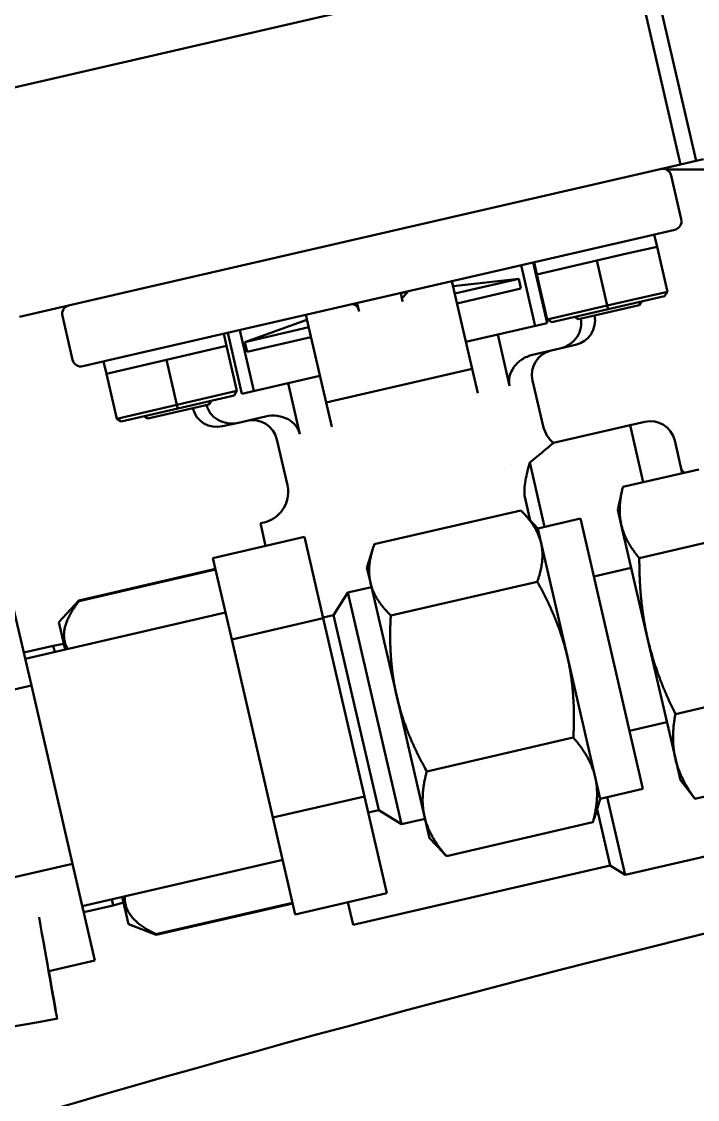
# Model space of a CAD drawing. Header units: inches. Extents: x 11 to 1621, y 11 to 1332.
# Drawn here: x 1232.607 to 1234.736, y 408.026 to 411.425 of the extents above; entities that cross this region are included whole.
import ezdxf

# ---------------------------------------------------------------- set-up
doc = ezdxf.new("R2010")
doc.units = ezdxf.units.IN
doc.header["$LTSCALE"] = 48
doc.header["$MEASUREMENT"] = 0
doc.layers.add('Visible (ANSI)', color=7, linetype='Continuous', lineweight=50)

msp = doc.modelspace()

# ---------------------------------------------------------------- linework, layer by layer
at = {"layer": 'Visible (ANSI)'}
for p, q in [((1234.68344, 410.974288), (1234.524026, 411.664787)), ((1234.731796, 410.985452), (1234.572382, 411.675951)), ((1234.29386, 411.611649), (1232.191209, 411.126214)), ((1234.432222, 410.91629), (1234.68344, 410.974288)), ((1234.68344, 410.974288), (1234.731796, 410.985452)), ((1234.755824, 410.990999), (1234.731796, 410.985452)), ((1235.045778, 410.957735), (1234.638742, 410.957735)), ((1234.65361, 410.939117), (1234.685493, 410.801018)), ((1234.432222, 410.91629), (1234.299796, 410.885717)), ((1233.086723, 410.605657), (1234.299796, 410.885717)), ((1234.538248, 410.73874), (1234.66484, 410.767966)), ((1234.538248, 410.73874), (1232.927085, 410.366773)), ((1234.608925, 410.714651), (1234.600068, 410.753012)), ((1234.608968, 410.714661), (1234.514312, 410.692808)), ((1234.641737, 410.572725), (1234.608968, 410.714661)), ((1234.218462, 410.664911), (1234.262744, 410.473106)), ((1234.221488, 410.66561), (1234.230345, 410.627249)), ((1234.419656, 410.670955), (1234.325001, 410.649102)), ((1234.514312, 410.692808), (1234.419656, 410.670955)), ((1234.452425, 410.529019), (1234.419656, 410.670955)), ((1234.180546, 410.656158), (1234.224828, 410.464352)), ((1234.325001, 410.649102), (1234.230345, 410.627249)), ((1234.263113, 410.485313), (1234.230345, 410.627249)), ((1233.086723, 410.605657), (1232.954297, 410.575084)), ((1233.962833, 410.605895), (1233.969032, 410.579042)), ((1233.966559, 410.589752), (1234.173304, 410.613079)), ((1233.971909, 410.566583), (1234.173304, 410.613079)), ((1234.173304, 410.613079), (1234.180389, 410.58239)), ((1232.600333, 410.493365), (1232.954297, 410.575084)), ((1233.801345, 410.568612), (1233.805149, 410.552134)), ((1234.008886, 410.406417), (1233.969032, 410.579042)), ((1233.978994, 410.535894), (1234.180389, 410.58239)), ((1234.452425, 410.529019), (1234.641737, 410.572725)), ((1234.641737, 410.572725), (1234.632885, 410.55856)), ((1233.665498, 410.530362), (1233.663988, 410.536901)), ((1233.665492, 410.530365), (1233.665498, 410.530362)), ((1233.665492, 410.530365), (1233.670183, 410.510047)), ((1233.805149, 410.552134), (1233.805153, 410.552139)), ((1233.807549, 410.54176), (1233.805153, 410.552139)), ((1234.263113, 410.485313), (1234.452425, 410.529019)), ((1234.361393, 410.48578), (1234.553198, 410.530061)), ((1234.455082, 410.517511), (1234.452425, 410.529019)), ((1234.632885, 410.55856), (1234.455082, 410.517511)), ((1234.553198, 410.530061), (1234.560575, 410.541866)), ((1232.735559, 410.4963), (1232.767441, 410.358201)), ((1233.5087, 410.472766), (1233.5025, 410.499618)), ((1234.455082, 410.517511), (1234.277278, 410.476462)), ((1234.361393, 410.48578), (1234.349589, 410.493156)), ((1233.506227, 410.483476), (1233.310181, 410.413811)), ((1233.310181, 410.413811), (1233.511576, 410.460307)), ((1233.548553, 410.300141), (1233.5087, 410.472766)), ((1234.107499, 410.437265), (1234.262744, 410.473106)), ((1234.277278, 410.476462), (1234.263113, 410.485313)), ((1233.252658, 410.401532), (1233.243801, 410.439893)), ((1233.256621, 410.442853), (1233.300902, 410.251047)), ((1233.294536, 410.451606), (1233.338818, 410.259801)), ((1233.317266, 410.383122), (1233.518661, 410.429618)), ((1234.007114, 410.414089), (1234.107499, 410.437265)), ((1234.144696, 410.276149), (1234.107499, 410.437265)), ((1233.252701, 410.401542), (1233.158045, 410.379689)), ((1233.28547, 410.259606), (1233.252701, 410.401542)), ((1233.310181, 410.413811), (1233.317266, 410.383122)), ((1234.008886, 410.406417), (1234.026598, 410.329695)), ((1234.302812, 410.393464), (1234.217094, 410.373674)), ((1234.302812, 410.393464), (1234.352667, 410.404974)), ((1232.800494, 410.337547), (1232.927085, 410.366773)), ((1233.063389, 410.357836), (1232.968734, 410.335983)), ((1233.158045, 410.379689), (1233.063389, 410.357836)), ((1233.096158, 410.2159), (1233.063389, 410.357836)), ((1232.865221, 410.352491), (1232.874078, 410.31413)), ((1232.968734, 410.335983), (1232.874078, 410.31413)), ((1233.566266, 410.223419), (1234.026598, 410.329695)), ((1234.026598, 410.329695), (1234.044311, 410.252973)), ((1232.906846, 410.172194), (1232.874078, 410.31413)), ((1233.446397, 410.284638), (1233.546782, 410.307813)), ((1233.566266, 410.223419), (1233.548553, 410.300141)), ((1234.216936, 410.292827), (1234.250174, 410.148856)), ((1233.096158, 410.2159), (1233.28547, 410.259606)), ((1233.28547, 410.259606), (1233.276618, 410.245441)), ((1233.446397, 410.284638), (1233.300902, 410.251047)), ((1233.483594, 410.123521), (1233.446397, 410.284638)), ((1233.276618, 410.245441), (1233.098815, 410.204392)), ((1233.196931, 410.216942), (1233.204308, 410.228747)), ((1233.583979, 410.146697), (1233.566266, 410.223419)), ((1232.906846, 410.172194), (1233.096158, 410.2159)), ((1233.098815, 410.204392), (1232.921011, 410.163343)), ((1233.005126, 410.172661), (1233.196931, 410.216942)), ((1233.098815, 410.204392), (1233.096158, 410.2159)), ((1232.921011, 410.163343), (1232.906846, 410.172194)), ((1233.005126, 410.172661), (1232.993322, 410.180037)), ((1233.240197, 410.14814), (1233.290052, 410.15965)), ((1233.290052, 410.15965), (1233.375771, 410.17944)), ((1234.524286, 410.151654), (1234.282612, 410.095859)), ((1234.57032, 410.162282), (1234.524286, 410.151654)), ((1234.565772, 409.971962), (1234.524286, 410.151654)), ((1234.524286, 410.151654), (1234.565772, 409.971962)), ((1233.411354, 410.106843), (1233.444592, 409.962873)), ((1234.688527, 410.000303), (1234.664754, 410.103273)), ((1234.151153, 410.02859), (1234.151227, 410.028566)), ((1234.207998, 410.034014), (1234.254788, 409.831344)), ((1234.1322, 410.008607), (1234.132201, 410.008607)), ((1234.740717, 410.012352), (1234.501335, 409.957086)), ((1234.192548, 409.925918), (1234.209755, 409.851387)), ((1234.485668, 409.884647), (1234.498099, 409.943129)), ((1233.718249, 409.776296), (1234.179952, 409.882889)), ((1234.485668, 409.884647), (1234.496514, 409.837668)), ((1234.233112, 409.82634), (1234.190439, 409.8721)), ((1234.367575, 409.857383), (1234.233112, 409.82634)), ((1234.367575, 409.857383), (1234.564407, 409.004809)), ((1233.370804, 409.844946), (1233.359295, 409.842289)), ((1233.359295, 409.842289), (1233.37571, 409.771191)), ((1234.243958, 409.779361), (1234.233112, 409.82634)), ((1234.496514, 409.837668), (1234.579195, 409.479537)), ((1233.498317, 409.799497), (1233.209904, 409.732911)), ((1233.557587, 409.542769), (1233.498317, 409.799497)), ((1234.326639, 409.42123), (1234.243958, 409.779361)), ((1234.792579, 409.787715), (1234.553196, 409.732449)), ((1233.695259, 409.702167), (1233.713553, 409.762002)), ((1233.209904, 409.732911), (1233.269174, 409.476184)), ((1232.787496, 409.599163), (1233.217844, 409.698517)), ((1232.788032, 409.59684), (1233.218381, 409.696193)), ((1233.695259, 409.702167), (1233.706105, 409.655188)), ((1234.409753, 409.674689), (1234.527847, 409.701953)), ((1233.706105, 409.655188), (1233.788786, 409.297057)), ((1233.77011, 409.55166), (1234.231814, 409.658252)), ((1233.5902, 409.552652), (1233.634828, 409.624071)), ((1233.709319, 409.641269), (1233.634828, 409.624071)), ((1233.634828, 409.624071), (1233.803541, 408.893294)), ((1232.637782, 409.330416), (1232.578512, 409.587143)), ((1232.724109, 409.530802), (1232.787496, 409.599163)), ((1232.788032, 409.59684), (1232.787496, 409.599163)), ((1233.249638, 409.560801), (1232.618247, 409.415033)), ((1233.557587, 409.542769), (1233.269174, 409.476184)), ((1233.5902, 409.552652), (1233.557072, 409.545004)), ((1233.687303, 408.980911), (1233.557587, 409.542769)), ((1233.5902, 409.552652), (1233.732122, 408.937922)), ((1232.724109, 409.530802), (1232.744127, 409.444094)), ((1233.269174, 409.476184), (1233.398889, 408.914326)), ((1234.579195, 409.479537), (1234.666765, 409.100229)), ((1232.706791, 409.456001), (1232.613748, 409.43452)), ((1232.739864, 409.462559), (1232.706791, 409.456001)), ((1232.706791, 409.456001), (1232.71129, 409.436514)), ((1234.414209, 409.041922), (1234.326639, 409.42123)), ((1232.349369, 409.26383), (1232.637782, 409.330416)), ((1232.767497, 408.768557), (1232.637782, 409.330416)), ((1233.788786, 409.297057), (1233.876356, 408.917749)), ((1234.90608, 409.296089), (1234.666697, 409.240823)), ((1234.522228, 409.187504), (1234.640322, 409.214768)), ((1233.883611, 409.060034), (1234.345315, 409.166626)), ((1234.666765, 409.100229), (1234.6825, 409.032074)), ((1234.429944, 408.973766), (1234.414209, 409.041922)), ((1234.6825, 409.032074), (1234.71931, 408.98496)), ((1234.564407, 409.004809), (1234.429944, 408.973766)), ((1234.967719, 409.0291), (1234.728337, 408.973834)), ((1233.687303, 408.980911), (1233.398889, 408.914326)), ((1233.757748, 408.67578), (1233.687303, 408.980911)), ((1234.429944, 408.973766), (1234.41165, 408.913931)), ((1234.45162, 408.978771), (1234.50819, 408.73374)), ((1233.732122, 408.937922), (1233.698993, 408.930273)), ((1233.732122, 408.937922), (1233.803541, 408.893294)), ((1234.419931, 408.941015), (1234.460972, 408.763244)), ((1233.398889, 408.914326), (1233.469334, 408.609195)), ((1233.878032, 408.910491), (1233.803541, 408.893294)), ((1233.876356, 408.917749), (1233.892091, 408.849593)), ((1233.945251, 408.793044), (1234.406954, 408.899637)), ((1233.892091, 408.849593), (1233.934764, 408.803833)), ((1234.834258, 408.809018), (1234.50819, 408.73374)), ((1232.479084, 408.701972), (1232.767497, 408.768557)), ((1232.837942, 408.463426), (1232.767497, 408.768557)), ((1233.429599, 408.781305), (1232.798207, 408.635537)), ((1234.460972, 408.763244), (1233.651555, 408.576375)), ((1234.460972, 408.763244), (1234.50819, 408.73374)), ((1232.891251, 408.657018), (1232.89575, 408.63753)), ((1232.924087, 408.664598), (1232.944106, 408.57789)), ((1233.757748, 408.67578), (1233.469334, 408.609195)), ((1232.89575, 408.63753), (1232.802707, 408.616049)), ((1232.92835, 408.646133), (1232.89575, 408.63753)), ((1233.030509, 408.546559), (1233.460857, 408.645912)), ((1233.031045, 408.544235), (1233.461394, 408.643589)), ((1233.63514, 408.647474), (1233.651555, 408.576375)), ((1232.944106, 408.57789), (1233.031045, 408.544235)), ((1233.031045, 408.544235), (1233.030509, 408.546559)), ((1232.692539, 408.429857), (1232.837942, 408.463426)), ((1232.719016, 408.280012), (1232.715139, 408.279328))]:
    msp.add_line(p, q, dxfattribs=at)
for centre, radius, start, end in [((1234.626757, 410.932918), 0.027559, 13, 103), ((1234.65864, 410.794818), 0.027559, 283, 13), ((1232.762411, 410.5025), 0.027559, 103, 193), ((1234.334954, 410.481696), 0.07874, 283, 11.567456), ((1232.794294, 410.3644), 0.027559, 193, 283), ((1234.293658, 410.310539), 0.07874, 103, 193), ((1233.222485, 410.224862), 0.07874, 194.432544, 283), ((1233.334632, 410.089131), 0.07874, 13, 103), ((1234.588032, 410.08556), 0.07874, 13, 103), ((1247.196979, 358.380235), 51.6875, 100.5924941, 114.6749842), ((1247.196979, 358.380235), 50.62647, 90.4164762, 114.5630497), ((1247.196979, 358.380235), 50.625, 90.3890484, 114.5628914)]:
    msp.add_arc(centre, radius, start, end, dxfattribs=at)
for centre, major_axis, ratio, start_param, end_param in [((1233.734279, 410.547072), (-0.081287, -0.016739), 0.05737022, 0.41584263, 0.55026337), ((1233.736651, 410.535498), (-0.081002, -0.016674), 0.05744872, 3.66516804, 3.69284502), ((1232.664318, 408.590226), (0.054698, -0.310215), 0.0011671, 4.67923666, 7.31079172)]:
    msp.add_ellipse(centre, major_axis=major_axis, ratio=ratio, start_param=start_param, end_param=end_param, dxfattribs=at)
msp.add_rational_spline([(1233.801527, 410.568654), (1233.802255, 410.568769), (1233.802967, 410.56888), (1233.817544, 410.571162), (1233.824172, 410.571519)], [0.995814381342, 0.997846252692, 1, 0.957656279762, 0.96242185096], degree=2, knots=[0.9637804655, 0.9637804655, 0.9637804655, 0.9642857143, 0.9642857143, 0.9742191512, 0.9742191512, 0.9742191512], dxfattribs=at)
for points, knots in [([(1233.806323, 410.552265), (1233.809384, 410.555948), (1233.812559, 410.559576), (1233.818914, 410.566463), (1233.821847, 410.569417), (1233.824172, 410.571519)], [-0.0645363903, -0.0645363903, -0.0645363903, -0.0645363903, -0.0338155102, -0.0338155102, 0, 0, 0, 0]), ([(1233.824172, 410.571519), (1233.823713, 410.572171), (1233.823428, 410.572698), (1233.823222, 410.573456), (1233.823302, 410.573681), (1233.823564, 410.573742)], [-0.0292735664, -0.0292735664, -0.0292735664, -0.0292735664, -0.0146352018, -0.0146352018, -0.000001, -0.000001, -0.000001, -0.000001]), ([(1233.649215, 410.53349), (1233.649276, 410.533504), (1233.649352, 410.533511), (1233.649451, 410.533511), (1233.649459, 410.533511), (1233.649472, 410.53351), (1233.649477, 410.53351), (1233.649486, 410.53351), (1233.649489, 410.53351), (1233.649496, 410.53351), (1233.649499, 410.53351), (1233.649506, 410.533509), (1233.64951, 410.533509), (1233.649518, 410.533509), (1233.649523, 410.533509), (1233.649538, 410.533508), (1233.649549, 410.533508), (1233.649649, 410.533502), (1233.649749, 410.533491), (1233.649883, 410.533472), (1233.649908, 410.533468), (1233.650649, 410.533351), (1233.651752, 410.533041), (1233.655108, 410.531923), (1233.657621, 410.530967), (1233.660307, 410.529875)], [-0.0524161984, -0.0524161984, -0.0524161984, -0.0524161984, -0.0490577958, -0.0490577958, -0.048765919, -0.048765919, -0.0485912111, -0.0485912111, -0.0484654763, -0.0484654763, -0.0483539014, -0.0483539014, -0.0482326845, -0.0482326845, -0.0480727939, -0.0480727939, -0.0477159604, -0.0477159604, -0.0448155563, -0.0448155563, -0.0441770285, -0.0441770285, -0.0261263922, -0.0261263922, -0.000001, -0.000001, -0.000001, -0.000001]), ([(1233.660307, 410.529875), (1233.661425, 410.528585), (1233.662586, 410.527053), (1233.665269, 410.522916), (1233.666749, 410.520143), (1233.668877, 410.514831), (1233.669622, 410.51247), (1233.670183, 410.510047)], [-0.286975503, -0.286975503, -0.286975503, -0.286975503, -0.2679673126, -0.2679673126, -0.2419719732, -0.2419719732, -0.222890169, -0.222890169, -0.222890169, -0.222890169]), ([(1233.807549, 410.54176), (1233.807377, 410.542505), (1233.807223, 410.543256), (1233.806579, 410.546818), (1233.80634, 410.549602), (1233.806323, 410.552265)], [-0.222890169, -0.222890169, -0.222890169, -0.222890169, -0.2170251215, -0.2170251215, -0.195203458, -0.195203458, -0.195203458, -0.195203458]), ([(1234.302812, 410.393464), (1234.313456, 410.395921), (1234.325479, 410.401142), (1234.34299, 410.413208), (1234.351734, 410.422014), (1234.3628, 410.438879), (1234.367253, 410.449804), (1234.370597, 410.468161), (1234.3705, 410.478623), (1234.368756, 410.48748)], [-0.309168239, -0.309168239, -0.309168239, -0.309168239, -0.225931358, -0.225931358, -0.147130894, -0.147130894, -0.072218735, -0.072218735, -0.004943741, -0.004943741, -0.004943741, -0.004943741]), ([(1234.144696, 410.276149), (1234.142631, 410.285093), (1234.142642, 410.296108), (1234.146648, 410.31504), (1234.151746, 410.326131), (1234.164059, 410.343586), (1234.173791, 410.352837), (1234.192836, 410.365499), (1234.205711, 410.371046), (1234.217094, 410.373674)], [0.635947237, 0.635947237, 0.635947237, 0.635947237, 0.705892069, 0.705892069, 0.783405476, 0.783405476, 0.868663282, 0.868663282, 0.957682418, 0.957682418, 0.957682418, 0.957682418]), ([(1233.189569, 410.215243), (1233.191883, 410.206518), (1233.196382, 410.197073), (1233.207435, 410.182039), (1233.216227, 410.174172), (1233.233567, 410.163864), (1233.245286, 410.159783), (1233.266313, 410.156615), (1233.279409, 410.157193), (1233.290052, 410.15965)], [0.004943741, 0.004943741, 0.004943741, 0.004943741, 0.072218735, 0.072218735, 0.147130894, 0.147130894, 0.225931358, 0.225931358, 0.309168239, 0.309168239, 0.309168239, 0.309168239]), ([(1233.375771, 410.17944), (1233.387154, 410.182068), (1233.401157, 410.182726), (1233.423826, 410.179694), (1233.436628, 410.175646), (1233.455346, 410.165355), (1233.46479, 410.15762), (1233.476691, 410.142361), (1233.481529, 410.132465), (1233.483594, 410.123521)], [-0.957682418, -0.957682418, -0.957682418, -0.957682418, -0.868663282, -0.868663282, -0.783405476, -0.783405476, -0.705892069, -0.705892069, -0.635947237, -0.635947237, -0.635947237, -0.635947237]), ([(1234.250174, 410.148856), (1234.252577, 410.138506), (1234.25673, 410.128423), (1234.267758, 410.110573), (1234.274693, 410.102535), (1234.282612, 410.095859)], [0, 0, 0, 0, 0.080960965, 0.080960965, 0.159881224, 0.159881224, 0.159881224, 0.159881224]), ([(1234.207998, 410.034014), (1234.225003, 410.047484), (1234.239734, 410.059627), (1234.262337, 410.078521), (1234.27071, 410.08565), (1234.28036, 410.093915), (1234.282608, 410.095851), (1234.282611, 410.095856)], [0.000001, 0.000001, 0.000001, 0.000001, 0.25176983, 0.25176983, 0.482531752, 0.482531752, 0.673093682, 0.673093682, 0.673093682, 0.673093682]), ([(1234.207998, 410.034014), (1234.202674, 410.014913), (1234.19799, 409.995991), (1234.19124, 409.957878), (1234.189617, 409.938615), (1234.192548, 409.925918)], [-0.344592757, -0.344592757, -0.344592757, -0.344592757, -0.181405675, -0.181405675, 0, 0, 0, 0]), ([(1234.684238, 410.018878), (1234.68425, 410.018827), (1234.684262, 410.018775), (1234.684772, 410.016616), (1234.685486, 410.014565), (1234.687323, 410.010643), (1234.688442, 410.008781), (1234.691214, 410.00509), (1234.692907, 410.003312), (1234.694787, 410.001748)], [-0.2546377436, -0.2546377436, -0.2546377436, -0.2546377436, -0.2542257649, -0.2542257649, -0.2373551318, -0.2373551318, -0.2205103312, -0.2205103312, -0.2015091466, -0.2015091466, -0.2015091466, -0.2015091466]), ([(1233.370804, 409.844946), (1233.381156, 409.847336), (1233.391244, 409.851478), (1233.409371, 409.862645), (1233.417636, 409.869828), (1233.431248, 409.88625), (1233.436771, 409.895703), (1233.444396, 409.915622), (1233.446596, 409.926347), (1233.447351, 409.945658), (1233.44653, 409.954432), (1233.444592, 409.962873)], [0, 0, 0, 0, 0.080960744, 0.080960744, 0.162235064, 0.162235064, 0.243498247, 0.243498247, 0.324761925, 0.324761925, 0.390758341, 0.390758341, 0.390758341, 0.390758341]), ([(1232.715139, 408.279328), (1232.127504, 408.175715), (1231.53565, 408.069315), (1230.58561, 407.8517), (1230.218836, 407.752637), (1229.522642, 407.536882), (1229.191782, 407.423922), (1228.446002, 407.16692), (1228.029875, 407.021866), (1227.381916, 406.822167), (1227.160994, 406.758371), (1226.651245, 406.626164), (1226.35948, 406.560744), (1225.839557, 406.469315), (1225.616502, 406.4374), (1225.266883, 406.400729), (1225.14502, 406.390286), (1225.02201, 406.382158)], [0, 0, 0, 0, 4.55194059, 4.55194059, 7.57945591, 7.57945591, 10.38222915, 10.38222915, 13.85463358, 13.85463358, 15.60562098, 15.60562098, 17.80394448, 17.80394448, 19.38597673, 19.38597673, 20.21481685, 20.21481685, 20.21481685, 20.21481685])]:
    msp.add_open_spline(points, degree=3, knots=knots, dxfattribs=at)
for points in [[(1234.250174, 410.148856), (1234.250174, 410.148856), (1234.250174, 410.148856), (1234.250174, 410.148856)], [(1233.444592, 409.962873), (1233.444592, 409.962873), (1233.444592, 409.962873), (1233.444592, 409.962873)]]:
    msp.add_open_spline(points, degree=3, dxfattribs=at)
for points, weights in [([(1234.501335, 409.957086), (1234.48448, 409.889795), (1234.496514, 409.837668)], [1, 1.0379548493, 1]), ([(1234.243958, 409.779361), (1234.231923, 409.831488), (1234.179952, 409.882889)], [1, 1.0379548493, 1]), ([(1234.496514, 409.837668), (1234.508549, 409.785541), (1234.553196, 409.732449)], [1, 1.0379548493, 1]), ([(1234.231814, 409.658252), (1234.255992, 409.727234), (1234.243958, 409.779361)], [1, 1.0379548493, 1]), ([(1233.718249, 409.776296), (1233.694071, 409.707315), (1233.706105, 409.655188)], [1, 1.0379548493, 1]), ([(1234.553196, 409.732449), (1234.552857, 409.593619), (1234.579195, 409.479537)], [1, 1.0379548493, 1]), ([(1233.706105, 409.655188), (1233.71814, 409.603061), (1233.77011, 409.55166)], [1, 1.0379548493, 1]), ([(1234.326639, 409.42123), (1234.300301, 409.535312), (1234.231814, 409.658252)], [1, 1.0379548493, 1]), ([(1232.788032, 409.59684), (1232.717522, 409.506062), (1232.752623, 409.446056)], [1.42761602676, 1.51635823417, 1.49477414616]), ([(1233.77011, 409.55166), (1233.762448, 409.411139), (1233.788786, 409.297057)], [1, 1.0379548493, 1]), ([(1234.579195, 409.479537), (1234.605533, 409.365455), (1234.666697, 409.240823)], [1, 1.0379548493, 1]), ([(1234.345315, 409.166626), (1234.352977, 409.307147), (1234.326639, 409.42123)], [1, 1.0379548493, 1]), ([(1233.788786, 409.297057), (1233.815124, 409.182974), (1233.883611, 409.060034)], [1, 1.0379548493, 1]), ([(1234.666697, 409.240823), (1234.652462, 409.162184), (1234.666765, 409.100229)], [1, 1.0379548493, 1]), ([(1234.414209, 409.041922), (1234.399905, 409.103877), (1234.345315, 409.166626)], [1, 1.0379548493, 1]), ([(1234.666765, 409.100229), (1234.681069, 409.038274), (1234.728337, 408.973834)], [1, 1.0379548493, 1]), ([(1233.883611, 409.060034), (1233.862053, 408.979704), (1233.876356, 408.917749)], [1, 1.0379548493, 1]), ([(1234.406954, 408.899637), (1234.428512, 408.979967), (1234.414209, 409.041922)], [1, 1.0379548493, 1]), ([(1234.728337, 408.973834), (1234.723622, 408.97944), (1234.71931, 408.98496)], [1, 1.00387603962, 1.00696041845]), ([(1233.876356, 408.917749), (1233.89066, 408.855794), (1233.945251, 408.793044)], [1, 1.0379548493, 1]), ([(1234.41165, 408.913931), (1234.409507, 408.906921), (1234.406954, 408.899637)], [1.00696041845, 1.00387603962, 1]), ([(1233.945251, 408.793044), (1233.939763, 408.798472), (1233.934764, 408.803833)], [1, 1.00387603962, 1.00696041845]), ([(1232.932584, 408.66656), (1232.92734, 408.59724), (1233.030509, 408.546559)], [1.49477414616, 1.51635823417, 1.42761602676])]:
    msp.add_rational_spline(points, weights, degree=2, dxfattribs=at)

doc.saveas('drawing.dxf')
